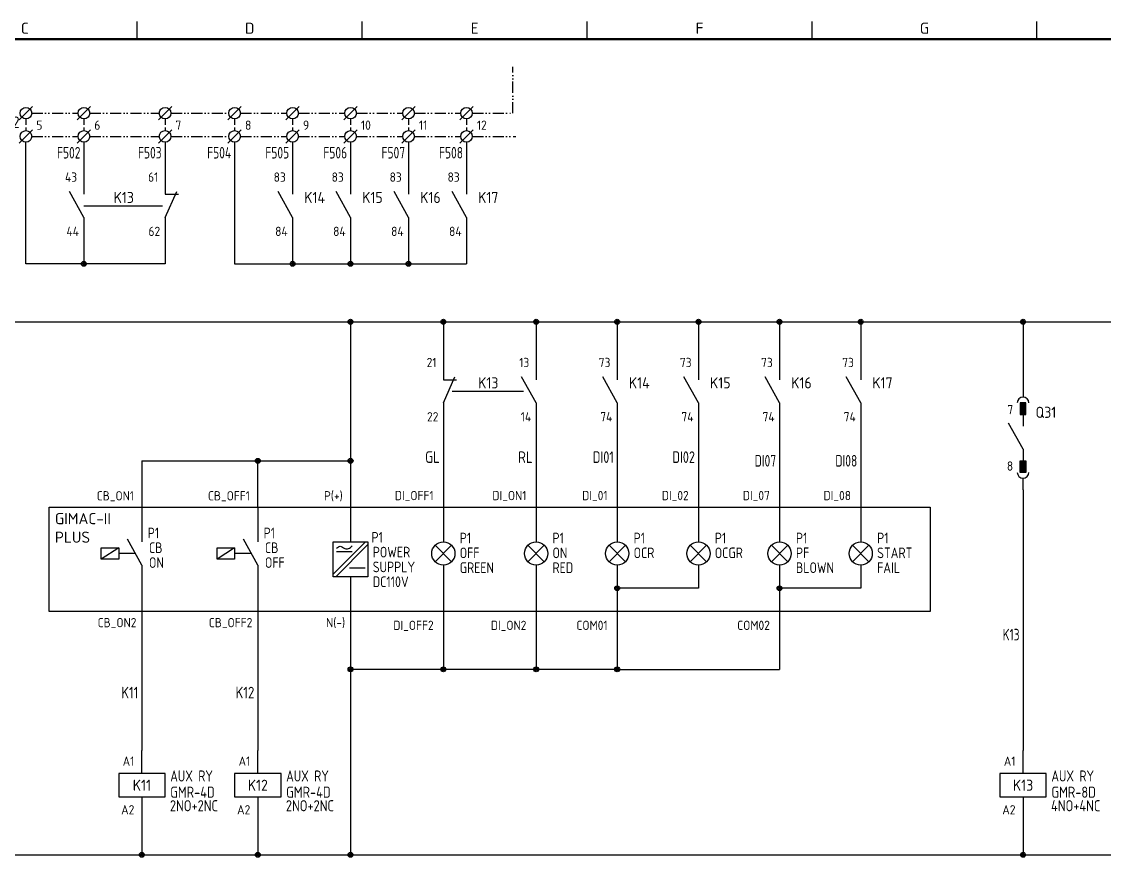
# Model space of a CAD drawing. Header units: millimetres. Extents: x 0 to 556, y 1 to 306.
# Drawn here: x 136.6 to 370, y 105 to 287.2 of the extents above; entities that cross this region are included whole.
import ezdxf
from ezdxf.enums import TextEntityAlignment as Align

# ---------------------------------------------------------------- set-up
doc = ezdxf.new("R2010")
doc.units = ezdxf.units.MM
doc.linetypes.add('ACAD_ISO12W100', pattern=[21, 12, -3, 0, -3, 0, -3])
doc.linetypes.add('HIDDEN', pattern=[0.375, 0.25, -0.125])
for name, color, linetype in [('LINK', 7, 'Continuous'), ('MISC', 7, 'Continuous'), ('Sheet Line', 3, 'Continuous'), ('Sheet Text', 2, 'Continuous'), ('SYMS', 7, 'Continuous'), ('TAGS', 7, 'Continuous'), ('TERMS', 7, 'Continuous'), ('WIRE_YELLOW', 2, 'Continuous'), ('WIREFIXED', 7, 'Continuous'), ('WIRENO', 7, 'Continuous')]:
    doc.layers.add(name, color=color, linetype=linetype)
doc.layers.add('Sheet Out Line', color=2, linetype='Continuous', lineweight=50)
doc.styles.add('WD', font='ISOCP2.shx')
doc.styles.add('WD_IEC', font='ISOCP2.shx', dxfattribs={"width": 1.1, "height": 2.4, "bigfont": 'whgtxt.shx'})
pattern_1 = [(45, (123.85557, 95.69532), (-0.1122532, 0.1122532), [])]

# ---------------------------------------------------------------- blocks, each defined once
blk = doc.blocks.new('LSSA3')
h = blk.add_hatch()
h.set_pattern_fill('ANSI31', color=256, scale=0.05, style=0)
h.set_pattern_definition(pattern_1)
h.paths.add_polyline_path([(345.99, 108.51), (346.14, 108.51)], flags=17)
edge = h.paths.add_edge_path(flags=17)
edge.add_line((345.83, 108.51), (345.99, 108.51))
edge.add_line((345.83, 108.51), (345.99, 108.51))
at = {"layer": 'Sheet Line'}
for p, q in [((161.5, 283.5), (161.5, 287.25)), ((210, 283.5), (210, 287.25)), ((258.5, 283.5), (258.5, 287.25)), ((307, 283.5), (307, 287.25)), ((355.5, 283.5), (355.5, 287.25))]:
    blk.add_line(p, q, dxfattribs=at)
at = {"layer": 'Sheet Out Line'}
blk.add_lwpolyline([(16, 6.5), (404, 6.5), (404, 283.5), (16, 283.5)], close=True, dxfattribs=at)
at = {"style": 'WD_IEC', "width": 1.1}
for tag, height, p in [('DESC4', 2.4, (57.5, 39.5)), ('CUSTOMERS31', 3.8, (219, 38)), ('TITLE1', 3.6, (333, 37.5)), ('CUSTOMERS21', 3.8, (219, 35.25)), ('DESC3', 2.4, (57.5, 33.5)), ('CUSTOMERS32', 3.8, (219, 32.5)), ('TITLE2', 3.6, (333, 32.5)), ('CUSTOMERS22', 3.8, (219, 29.75)), ('RN', 3.5, (398, 28.75)), ('DESC2', 2.4, (57.5, 27.5)), ('CUSTOMERS33', 3.8, (219, 27)), ('TITLE3', 3.6, (333, 27.5)), ('DESC1', 2.4, (57.5, 21.5)), ('FILE', 2.4, (314, 18.5)), ('WORKNO', 3.5, (365.5, 18.5)), ('DESC0', 2.4, (57.5, 15.5)), ('SHN', 2.4, (395, 12)), ('TSH', 2.4, (401, 9))]:
    blk.add_attdef(tag, text='', height=height, dxfattribs=at).set_placement(p, align=Align.MIDDLE_CENTER)
at = {"style": 'WD_IEC'}
for tag, p in [('DATE4', (96.5, 39.5)), ('DRWN4', (111.5, 39.5)), ('DSGN4', (126.5, 39.5)), ('CHKD4', (141.5, 39.5)), ('APPD4', (156.5, 39.5)), ('DATE3', (96.5, 33.5)), ('DRWN3', (111.5, 33.5)), ('DSGN3', (126.5, 33.5)), ('CHKD3', (141.5, 33.5)), ('APPD3', (156.5, 33.5)), ('DATE2', (96.5, 27.5)), ('DRWN2', (111.5, 27.5)), ('DSGN2', (126.5, 27.5)), ('CHKD2', (141.5, 27.5)), ('APPD2', (156.5, 27.5)), ('DATE1', (96.5, 21.5)), ('DRWN1', (111.5, 21.5)), ('DSGN1', (126.5, 21.5)), ('CHKD1', (141.5, 21.5)), ('APPD1', (156.5, 21.5)), ('DATE0', (96.5, 15.5)), ('DRWN0', (111.5, 15.5)), ('DSGN0', (126.5, 15.5)), ('CHKD0', (141.5, 15.5)), ('APPD0', (156.5, 15.5))]:
    blk.add_attdef(tag, text='', height=2.4, dxfattribs=at).set_placement(p, align=Align.MIDDLE_CENTER)
at = {"style": 'WD_IEC', "width": 1.1}
for tag, p in [('DWG1ST', (345, 10.5)), ('DWGNO', (373.49, 10.5))]:
    blk.add_attdef(tag, text='', height=3.5, dxfattribs=at).set_placement(p, align=Align.MIDDLE_LEFT)
at = {"style": 'WD_IEC', "width": 1.1, "flags": 9}
blk.add_attdef('WD_TB', (0, 0), '', height=2.4, dxfattribs=at)
at = {"layer": 'Sheet Text', "style": 'WD_IEC', "width": 1.1}
for s, p in [('C', (137.25, 284.62)), ('D', (185.75, 284.62)), ('E', (234.25, 284.62)), ('F', (282.75, 284.62)), ('G', (331.25, 284.62))]:
    blk.add_text(s, height=2.4, dxfattribs=at).set_placement(p, align=Align.CENTER)
blk = doc.blocks.new('WDDOT')
for radius in [0.529, 0.33, 0.164]:
    blk.add_circle((0, 0), radius)
blk = doc.blocks.new('VJ11_AUXRY_Q1')
for p, q in [((0, 2.5), (0, 7.5)), ((0, -2.5), (0, -7.5))]:
    blk.add_line(p, q)
blk.add_lwpolyline([(-5, 2.5), (-5, -2.5), (5, -2.5), (5, 2.5)], close=True)
at = {"style": 'WD_IEC', "flags": 1}
for tag, p, height in [('X2TERM01', (0, 7.5), 0.32), ('X4LINK', (-5, 0), 0.32), ('X1LINK', (5, 0), 0.32), ('INST', (2.17, -4.46), 1), ('LOC', (2.14, -5.76), 1), ('FAMILY', (2.27, -7.15), 1), ('X8TERM02', (0, -7.5), 0.32), ('CAT', (2.31, -9.98), 1), ('MFG', (2.34, -8.68), 1), ('ASSYCODE', (2.25, -11.11), 1), ('WDTAGALT', (2.25, -12.35), 1), ('PEER_PINLIST', (2.25, -13.65), 1)]:
    blk.add_attdef(tag, p, '', height=height, dxfattribs=at)
at = {"style": 'WD_IEC'}
for tag, p in [('TERM01', (-1.63, 4.2)), ('TERM02', (-1.63, -6.29))]:
    blk.add_attdef(tag, text='', height=2, dxfattribs=at).set_placement(p, align=Align.RIGHT)
for tag, p, width in [('RATING12', (6.11, 0.8), 0.85), ('RATING11', (6.11, -2.7), 0.9), ('RATING1', (6.04, -5.62), 0.9)]:
    blk.add_attdef(tag, p, '', height=2.4, dxfattribs=dict(at, width=width))
blk.add_attdef('TAG1', text='', height=2.4, dxfattribs=at).set_placement((0, 0), align=Align.MIDDLE_CENTER)
at = {"lineweight": 9, "style": 'WD_IEC'}
for tag, p in [('NO', (-5.5, -16.5)), ('NC', (-5.5, -20))]:
    blk.add_attdef(tag, text='', height=2.5, dxfattribs=at).set_placement(p, align=Align.TOP_RIGHT)
for tag, p in [('XREFNO', (-4, -16.5)), ('XREFNC', (-4, -20))]:
    blk.add_attdef(tag, text='', height=2.5, dxfattribs=at).set_placement(p, align=Align.TOP_LEFT)
blk = doc.blocks.new('VH621_DO_NO_FQ1')
for p, q in [((-0.62, 0), (0.62, 0)), ((0, 0), (0, -7.5)), ((0, -12.5), (-3.12, -6.88)), ((-5, -8.75), (-8.75, -11.25)), ((-1.39, -10), (-5, -10)), ((0, -12.5), (0, -17.5)), ((0, -17.5), (0, -22.5))]:
    blk.add_line(p, q)
blk.add_lwpolyline([(-8.75, -8.75), (-5, -8.75), (-5, -11.25), (-8.75, -11.25)], close=True)
at = {"linetype": 'Continuous', "style": 'WD_IEC'}
for tag, p in [('TERM01', (-1.7, 1.45)), ('TERM02', (-1.18, -25.91))]:
    blk.add_attdef(tag, text='', height=2, dxfattribs=at).set_placement(p, align=Align.RIGHT)
at = {"style": 'WD', "flags": 1}
for tag, p in [('X2TERM01', (0, 0)), ('X8TERM02', (0, -22.5))]:
    blk.add_attdef(tag, p, '', height=0.08, dxfattribs=at)
at = {"style": 'WD_IEC', "width": 0.9}
for tag, p in [('TAG2', (1.25, -6.72)), ('TEXT1', (1.53, -9.91)), ('TEXT2', (1.53, -13.11)), ('TEXT3', (1.53, -16.31))]:
    blk.add_attdef(tag, p, '', height=2.3, dxfattribs=at)
at = {"style": 'WD', "flags": 1}
for tag, p in [('INST', (-1.87, -14.25)), ('XREF', (-2.16, -17.23)), ('LOC', (-2.18, -15.71)), ('FAMILY', (-2.18, -18.78)), ('CONTACT', (-2.18, -20.16))]:
    blk.add_attdef(tag, text='', height=1, dxfattribs=at).set_placement(p, align=Align.RIGHT)
blk = doc.blocks.new('VH62_POWER_FQ1')
for p, q in [((-0.62, 0), (0.62, 0)), ((0, 0), (0, -7.5)), ((-3.75, -14.43), (3.18, -7.5)), ((-3.18, -15), (3.75, -8.07)), ((-3.05, -9.6), (0.31, -9.6)), ((-0.23, -13.11), (3.13, -13.11)), ((0, -15), (0, -22.5))]:
    blk.add_line(p, q)
blk.add_lwpolyline([(-3.75, -15), (-3.75, -7.5), (3.75, -7.5), (3.75, -15), (-3.75, -15)])
blk.add_spline([(-3.03, -8.87), (-2.25, -8.44), (-1.27, -8.9), (-0.43, -8.95), (0.32, -8.37)], degree=3)
at = {"linetype": 'Continuous', "style": 'WD_IEC'}
for tag, p in [('TERM01', (-1.7, 1.45)), ('TERM03', (-5.32, -10.3)), ('TERM02', (-1.18, -25.91))]:
    blk.add_attdef(tag, text='', height=2, dxfattribs=at).set_placement(p, align=Align.RIGHT)
at = {"style": 'WD', "flags": 1}
for tag, p in [('X2TERM01', (0, 0)), ('X8TERM02', (0, -22.5))]:
    blk.add_attdef(tag, p, '', height=0.08, dxfattribs=at)
at = {"style": 'WD_IEC', "width": 0.9}
for tag, p in [('TAG2', (4.5, -7.66)), ('TEXT1', (4.78, -10.85)), ('TEXT2', (4.78, -14.05)), ('TEXT3', (4.78, -17.25))]:
    blk.add_attdef(tag, p, '', height=2.3, dxfattribs=at)
at = {"style": 'WD', "flags": 1}
for tag, height, p in [('X4TERM03', 0.08, (-3.75, -11.25)), ('INST', 1, (-1.87, -16.75)), ('LOC', 1, (-2.18, -18.21)), ('FAMILY', 1, (-2.18, -21.28)), ('XREF', 1, (-2.16, -19.73)), ('PINLIST_TYPE', 1, (-2.18, -22.77))]:
    blk.add_attdef(tag, text='', height=height, dxfattribs=at).set_placement(p, align=Align.RIGHT)
blk = doc.blocks.new('VB421_AUXCONTACT1')
for p, q in [((0, 7.5), (0, 2.5)), ((0, -2.5), (-3.12, 3.12)), ((0, -2.5), (0, -7.5))]:
    blk.add_line(p, q)
at = {"linetype": 'Continuous', "style": 'WD_IEC'}
for tag, p in [('TERM01', (-1.47, 5.21)), ('TERM02', (-1.06, -6.5))]:
    blk.add_attdef(tag, text='', height=2, dxfattribs=at).set_placement(p, align=Align.RIGHT)
at = {"style": 'WD_IEC', "flags": 1}
for tag, p, height in [('X2TERM01', (0, 7.5), 0.34), ('X4LINK', (-2.75, 0), 0.32), ('X1LINK', (0, 0), 0.34), ('X8TERM02', (0, -7.5), 0.34)]:
    blk.add_attdef(tag, p, '', height=height, dxfattribs=at)
at = {"style": 'WD_IEC'}
for tag, p in [('TAG2', (2.5, 0.62)), ('TEXT1', (2.5, -2.89)), ('TEXT2', (2.5, -6.09))]:
    blk.add_attdef(tag, p, '', height=2.4, dxfattribs=at)
for tag, p in [('INST', (-2.43, -9.12)), ('LOC', (-2.58, -10.73))]:
    blk.add_attdef(tag, text='', height=1, dxfattribs=at).set_placement(p, align=Align.RIGHT)
at = {"style": 'WD_IEC', "flags": 1}
for tag, p in [('XREF', (-2.58, -12.19)), ('FAMILY', (-2.53, -13.64)), ('CONTACT', (-2.6, -15.24))]:
    blk.add_attdef(tag, text='', height=1, dxfattribs=at).set_placement(p, align=Align.RIGHT)
blk = doc.blocks.new('WD_WNV')
at = {"linetype": 'Continuous', "style": 'WD_IEC', "width": 0.8}
blk.add_attdef('WIRENO', text='', height=2.5, rotation=90, dxfattribs=at).set_placement((-0.75, 0), align=Align.CENTER)
at = {"style": 'WD_IEC', "flags": 1}
for tag, p in [('W08USER', (-1, 0.375)), ('W04USER', (-1, 0.875)), ('W05USER', (-1, 0.75)), ('W09USER', (-1, 0.25)), ('W03USER', (-1, 1)), ('W06USER', (-1, 0.625)), ('W07USER', (-1, 0.5)), ('W02USER', (-1, 1.125)), ('W01USER', (-1, 1.25)), ('W10USER', (-1, 0.125))]:
    blk.add_attdef(tag, text='', height=0.08, dxfattribs=at).set_placement(p, align=Align.CENTER)
blk = doc.blocks.new('HT0_TB1')
blk.add_circle((0, 0), 1.25)
at = {"layer": 'SYMS'}
blk.add_line((-1.44, -1.44), (1.44, 1.44), dxfattribs=at)
at = {"flags": 1}
for tag, p, height, style in [('X4LINK', (-1.25, 0), 0.01, 'WD'), ('X4TERM01', (-1.25, 0), 0.25, 'WD_IEC'), ('X2TERM01', (0, 1.25), 0.25, 'WD_IEC'), ('X1LINK', (1.25, 0), 0.01, 'WD'), ('X1TERM01', (1.25, 0), 0.25, 'WD_IEC'), ('X8TERM01', (0, -1.25), 0.25, 'WD_IEC')]:
    blk.add_attdef(tag, p, '', height=height, dxfattribs=dict(at, style=style))
blk = doc.blocks.new('VH62_INDICATING1')
for p, q in [((-0.62, 10), (0.62, 10)), ((0, 10), (0, 2.5)), ((-1.77, -1.77), (1.77, 1.77)), ((1.77, -1.77), (-1.77, 1.77)), ((0, -2.5), (0, -12.5))]:
    blk.add_line(p, q)
blk.add_circle((0, 0), 2.5)
at = {"linetype": 'Continuous', "style": 'WD_IEC'}
for tag, p in [('TERM01', (-2.09, 11.5)), ('TERM02', (-2.09, -16.5))]:
    blk.add_attdef(tag, text='', height=2, dxfattribs=at).set_placement(p, align=Align.RIGHT)
at = {"style": 'WD', "flags": 1}
for tag, p in [('X2TERM01', (0, 10)), ('X8TERM02', (0, -12.5))]:
    blk.add_attdef(tag, p, '', height=0.08, dxfattribs=at)
at = {"style": 'WD_IEC', "width": 0.9}
for tag, p in [('TAG2', (3.53, 2.19)), ('TEXT1', (3.53, -1.01)), ('TEXT2', (3.53, -4.21))]:
    blk.add_attdef(tag, p, '', height=2.3, dxfattribs=at)
at = {"style": 'WD', "flags": 1}
for tag, p in [('INST', (-2.2, -5.95)), ('LOC', (-2.44, -7.4)), ('XREF', (-2.44, -8.94)), ('PINLIST_TYPE', (-2.47, -11.83)), ('FAMILY', (-2.47, -10.4))]:
    blk.add_attdef(tag, text='', height=1, dxfattribs=at).set_placement(p, align=Align.RIGHT)
blk = doc.blocks.new('VH62_INDICATING2')
for p, q in [((-0.62, 10), (0.62, 10)), ((0, 10), (0, 2.5)), ((-1.77, -1.77), (1.77, 1.77)), ((1.77, -1.77), (-1.77, 1.77)), ((0, -2.5), (0, -7.5))]:
    blk.add_line(p, q)
blk.add_circle((0, 0), 2.5)
at = {"linetype": 'Continuous', "style": 'WD_IEC'}
blk.add_attdef('TERM01', text='', height=2, dxfattribs=at).set_placement((-2.09, 11.5), align=Align.RIGHT)
at = {"style": 'WD', "flags": 1}
blk.add_attdef('X2TERM01', (0, 10), '', height=0.08, dxfattribs=at)
at = {"style": 'WD_IEC', "width": 0.9}
for tag, p in [('TAG2', (3.53, 2.19)), ('TEXT1', (3.53, -1.01)), ('TEXT2', (3.53, -4.21))]:
    blk.add_attdef(tag, p, '', height=2.3, dxfattribs=at)
at = {"style": 'WD', "flags": 1}
for tag, p in [('INST', (-2.2, -5.95)), ('LOC', (-2.44, -7.4)), ('XREF', (-2.44, -8.94)), ('PINLIST_TYPE', (-2.47, -11.83)), ('FAMILY', (-2.47, -10.4))]:
    blk.add_attdef(tag, text='', height=1, dxfattribs=at).set_placement(p, align=Align.RIGHT)
blk = doc.blocks.new('HT0W_TB1')
blk.add_circle((0, 0), 1.25)
at = {"layer": 'SYMS'}
blk.add_line((-1.44, -1.44), (1.44, 1.44), dxfattribs=at)
at = {"style": 'WD_IEC', "flags": 1}
for tag, p in [('INST', (-1.04, 7.87)), ('LOC', (-1.04, 4.87))]:
    blk.add_attdef(tag, text='', height=2.5, dxfattribs=at).set_placement(p, align=Align.BOTTOM_RIGHT)
at = {"style": 'WD_IEC'}
blk.add_attdef('TAGSTRIP', text='', height=2.5, dxfattribs=at).set_placement((-1.04, 1.87), align=Align.BOTTOM_RIGHT)
blk.add_attdef('TERM01', text='', height=2, dxfattribs=at).set_placement((2.24, 0.81), align=Align.BOTTOM_LEFT)
at = {"flags": 1}
for tag, p, height, style in [('X4LINK', (-1.25, 0), 0.01, 'WD'), ('X4TERM01', (-1.25, 0), 0.25, 'WD_IEC'), ('STRIPSEQ', (-0.02, -0.02), 0.025, 'WD_IEC'), ('X2TERM01', (0, 1.25), 0.25, 'WD_IEC'), ('X1LINK', (1.25, 0), 0.01, 'WD'), ('X1TERM01', (1.25, 0), 0.25, 'WD_IEC'), ('LINKTERM', (-0.02, -0.06), 0.025, 'WD_IEC'), ('X8TERM01', (0, -1.25), 0.25, 'WD_IEC')]:
    blk.add_attdef(tag, p, '', height=height, dxfattribs=dict(at, style=style))
at = {"style": 'WD_IEC', "flags": 1}
for tag, height, p in [('CAT', 1, (-1.95, -2.37)), ('ASSYCODE', 1, (-2.04, -4.92)), ('MFG', 1, (-2.09, -3.63)), ('DESC1', 2, (-1.78, -7.62)), ('DESC2', 2, (-1.78, -10.06)), ('DESC3', 2, (-1.78, -12.55))]:
    blk.add_attdef(tag, text='', height=height, dxfattribs=at).set_placement(p, align=Align.RIGHT)
blk = doc.blocks.new('VB422_AUXCONTACT1')
for p, q in [((0, 7.5), (0, 2.5)), ((0, -2.5), (2.5, 3.12)), ((0, 2.5), (2.87, 2.5)), ((0, -2.5), (0, -7.5))]:
    blk.add_line(p, q)
at = {"linetype": 'Continuous', "style": 'WD_IEC'}
for tag, p in [('TERM01', (-1.47, 5.21)), ('TERM02', (-1.06, -6.5))]:
    blk.add_attdef(tag, text='', height=2, dxfattribs=at).set_placement(p, align=Align.RIGHT)
at = {"style": 'WD_IEC', "flags": 1}
for tag, p, height in [('X2TERM01', (0, 7.5), 0.34), ('X4LINK', (-0.55, 0), 0.32), ('X1LINK', (1.92, 0), 0.32), ('X8TERM02', (0, -7.5), 0.34)]:
    blk.add_attdef(tag, p, '', height=height, dxfattribs=at)
at = {"style": 'WD_IEC'}
for tag, p in [('TAG2', (4.38, 0.62)), ('TEXT1', (4.38, -2.89)), ('TEXT2', (4.38, -6.09))]:
    blk.add_attdef(tag, p, '', height=2.4, dxfattribs=at)
for tag, p in [('INST', (-2.43, -9.12)), ('LOC', (-2.58, -10.73))]:
    blk.add_attdef(tag, text='', height=1, dxfattribs=at).set_placement(p, align=Align.RIGHT)
at = {"style": 'WD_IEC', "flags": 1}
for tag, p in [('XREF', (-2.58, -12.19)), ('FAMILY', (-2.53, -13.64)), ('CONTACT', (-2.6, -15.24))]:
    blk.add_attdef(tag, text='', height=1, dxfattribs=at).set_placement(p, align=Align.RIGHT)
blk = doc.blocks.new('VA121_AUXCONTACT')
for p, q in [((0, 11.25), (0, 8.75)), ((0, 6.25), (0, 2.5)), ((0, -2.5), (-3.12, 3.12)), ((0, -2.5), (0, -5)), ((0, -11.25), (0, -8.75))]:
    blk.add_line(p, q)
for points in [[(0.62, 7.5), (-0.62, 7.5), (-0.62, 5), (0.62, 5)], [(0.62, -7.5), (-0.62, -7.5), (-0.62, -5), (0.62, -5)]]:
    blk.add_lwpolyline(points, close=True)
for centre, start, end in [((0, 7.5), 0, 180), ((0, -7.5), 180, 0)]:
    blk.add_arc(centre, 1.25, start, end)
for points in [[(0.62, 5), (0.62, 7.5), (-0.62, 5), (-0.62, 7.5)], [(0.62, -5), (0.62, -7.5), (-0.62, -5), (-0.62, -7.5)]]:
    blk.add_solid(points)
at = {"flags": 1}
for tag, p, height, style in [('X2TERM01', (0, 11.25), 0.08, 'WD'), ('X4LINK', (-2.42, 0), 0.32, 'WD_IEC'), ('X1LINK', (0, 0), 0.32, 'WD_IEC'), ('X8TERM02', (0, -11.25), 0.08, 'WD')]:
    blk.add_attdef(tag, p, '', height=height, dxfattribs=dict(at, style=style))
at = {"style": 'WD_IEC'}
for tag, p in [('TERM01', (-2.13, 5.04)), ('TERM02', (-2.13, -7.13))]:
    blk.add_attdef(tag, text='', height=2, dxfattribs=at).set_placement(p, align=Align.RIGHT)
for tag, p in [('TAG2', (2.69, 5.46)), ('TEXT1', (2.69, 1.42)), ('TEXT2', (2.69, -1.5))]:
    blk.add_attdef(tag, text='', height=2.4, dxfattribs=at).set_placement(p, align=Align.MIDDLE_LEFT)
at = {"style": 'WD_IEC', "flags": 1}
blk.add_attdef('XREF', text='', height=1.8, dxfattribs=at).set_placement((2.69, -3.96), align=Align.MIDDLE_LEFT)
for tag, p in [('INST', (-2.37, -9.97)), ('FAMILY', (-2.27, -12.66)), ('LOC', (-2.4, -11.27)), ('CONTACT', (-2.27, -14))]:
    blk.add_attdef(tag, text='', height=1, dxfattribs=at).set_placement(p, align=Align.RIGHT)

msp = doc.modelspace()

# ---------------------------------------------------------------- hatches: boundary and pattern name
h = msp.add_hatch()
h.set_pattern_fill('ANSI31', color=256, scale=0.05, style=0)
h.set_pattern_definition(pattern_1)
h.paths.add_polyline_path([(345.99, 108.51), (346.14, 108.51)], flags=17)
edge = h.paths.add_edge_path(flags=17)
edge.add_line((345.83, 108.51), (345.99, 108.51))
edge.add_line((345.83, 108.51), (345.99, 108.51))

# ---------------------------------------------------------------- linework, layer by layer
at = {"linetype": 'ACAD_ISO12W100', "ltscale": 0.2}
for p, q in [((242.5, 267.5), (242.5, 277.5)), ((138.75, 267.5), (148.75, 267.5)), ((151.25, 267.5), (166.25, 267.5)), ((168.75, 267.5), (181.25, 267.5)), ((183.75, 267.5), (193.75, 267.5)), ((196.25, 267.5), (206.25, 267.5)), ((208.75, 267.5), (218.75, 267.5)), ((221.25, 267.5), (231.25, 267.5)), ((233.75, 267.5), (242.5, 267.5)), ((138.75, 262.5), (148.75, 262.5)), ((151.25, 262.5), (166.25, 262.5)), ((168.75, 262.5), (181.25, 262.5)), ((183.75, 262.5), (193.75, 262.5)), ((196.25, 262.5), (206.25, 262.5)), ((208.75, 262.5), (218.75, 262.5)), ((221.25, 262.5), (231.25, 262.5)), ((233.75, 262.5), (243.12, 262.5))]:
    msp.add_line(p, q, dxfattribs=at)
at = {"linetype": 'HIDDEN', "ltscale": 5}
for p, q in [((137.5, 266.25), (137.5, 263.75)), ((150, 266.25), (150, 263.75)), ((167.5, 266.25), (167.5, 263.75)), ((182.5, 266.25), (182.5, 263.75)), ((195, 266.25), (195, 263.75)), ((207.5, 266.25), (207.5, 263.75)), ((220, 266.25), (220, 263.75)), ((232.5, 266.25), (232.5, 263.75))]:
    msp.add_line(p, q, dxfattribs=at)
at = {"color": 1, "linetype": 'Continuous'}
msp.add_lwpolyline([(142.5, 182.5), (332.5, 182.5), (332.5, 160), (142.5, 160)], close=True, dxfattribs=at)
at = {"layer": 'LINK'}
for points in [[(150, 247.5), (166.95, 247.5)], [(229.42, 207.5), (244.75, 207.5)]]:
    msp.add_lwpolyline(points, dxfattribs=at)
at = {"layer": 'WIRE_YELLOW', "color": 2, "linetype": 'Continuous'}
for p, q in [((137.5, 235), (137.5, 261.25)), ((150, 261.25), (150, 255)), ((167.5, 261.25), (167.5, 255)), ((150, 240), (150, 235)), ((167.5, 240), (167.5, 235)), ((195, 240), (195, 235)), ((207.5, 240), (207.5, 235)), ((220, 240), (220, 235)), ((232.5, 240), (232.5, 235)), ((167.5, 235), (137.5, 235)), ((265, 200), (265, 182.5)), ((282.5, 200), (282.5, 182.5))]:
    msp.add_line(p, q, dxfattribs=at)
at = {"layer": 'WIRE_YELLOW', "linetype": 'Continuous'}
for p, q in [((182.5, 261.25), (182.5, 235)), ((195, 261.25), (195, 255)), ((207.5, 261.25), (207.5, 255)), ((220, 261.25), (220, 255)), ((232.5, 261.25), (232.5, 255)), ((182.5, 235), (207.5, 235)), ((207.5, 235), (220, 235)), ((220, 235), (232.5, 235)), ((50, 222.5), (390, 222.5)), ((207.5, 222.5), (207.5, 182.5)), ((227.5, 222.5), (227.5, 215)), ((247.5, 222.5), (247.5, 215)), ((265, 222.5), (265, 215)), ((282.5, 222.5), (282.5, 215)), ((300, 222.5), (300, 215)), ((317.5, 222.5), (317.5, 215)), ((352.5, 222.5), (352.5, 208.75)), ((227.5, 200), (227.5, 182.5)), ((247.5, 200), (247.5, 182.5)), ((300, 200), (300, 182.5)), ((317.5, 200), (317.5, 182.5)), ((162.5, 192.5), (162.5, 182.5)), ((162.5, 192.5), (207.5, 192.5)), ((187.5, 182.5), (187.5, 192.5)), ((352.5, 186.25), (352.5, 130)), ((282.5, 165), (265, 165)), ((317.5, 165), (300, 165)), ((162.5, 160), (162.5, 130)), ((187.5, 160), (187.5, 130)), ((207.5, 160), (207.5, 107.5)), ((227.5, 160), (227.5, 147.5)), ((247.5, 160), (247.5, 147.5)), ((265, 160), (265, 147.5)), ((300, 160), (300, 147.5)), ((265, 147.5), (207.5, 147.5)), ((265, 147.5), (300, 147.5)), ((162.5, 115), (162.5, 107.5)), ((187.5, 115), (187.5, 107.5)), ((352.5, 115), (352.5, 107.5)), ((50, 107.5), (390, 107.5))]:
    msp.add_line(p, q, dxfattribs=at)

# ---------------------------------------------------------------- block references
at = {"linetype": 'Continuous'}
msp.add_blockref('LSSA3', (0, 0), dxfattribs=at)
at = {"layer": 'SYMS', "color": 2, "linetype": 'Continuous'}
for name, p in [('HT0_TB1', (137.5, 267.5)), ('HT0_TB1', (150, 267.5)), ('HT0_TB1', (167.5, 267.5)), ('HT0_TB1', (182.5, 267.5)), ('HT0_TB1', (195, 267.5)), ('HT0_TB1', (207.5, 267.5)), ('HT0_TB1', (220, 267.5)), ('HT0_TB1', (232.5, 267.5)), ('WDDOT', (150, 235)), ('WDDOT', (195, 235))]:
    msp.add_blockref(name, p, dxfattribs=at)
at = {"layer": 'SYMS', "linetype": 'Continuous'}
ref = msp.add_blockref('HT0W_TB1', (137.5, 262.5), dxfattribs=at)
ref.add_attrib('TAGSTRIP', 'Z2', dxfattribs={"layer": 'TAGS', "height": 2.5, "style": 'WD_IEC'}).set_placement((136.13, 263.55), align=Align.BOTTOM_RIGHT)
ref.add_attrib('TERM01', '5', dxfattribs={"layer": 'TERMS', "height": 2, "style": 'WD_IEC'}).set_placement((139.74, 263.31), align=Align.BOTTOM_LEFT)
ref = msp.add_blockref('HT0W_TB1', (150, 262.5), dxfattribs=at)
ref.add_attrib('TERM01', '6', dxfattribs={"layer": 'TERMS', "height": 2, "style": 'WD_IEC'}).set_placement((152.24, 263.31), align=Align.BOTTOM_LEFT)
ref = msp.add_blockref('HT0W_TB1', (167.5, 262.5), dxfattribs=at)
ref.add_attrib('TERM01', '7', dxfattribs={"layer": 'TERMS', "height": 2, "style": 'WD_IEC'}).set_placement((169.74, 263.31), align=Align.BOTTOM_LEFT)
ref = msp.add_blockref('HT0W_TB1', (182.5, 262.5), dxfattribs=at)
ref.add_attrib('TERM01', '8', dxfattribs={"layer": 'TERMS', "height": 2, "style": 'WD_IEC'}).set_placement((184.74, 263.31), align=Align.BOTTOM_LEFT)
ref = msp.add_blockref('HT0W_TB1', (195, 262.5), dxfattribs=at)
ref.add_attrib('TERM01', '9', dxfattribs={"layer": 'TERMS', "height": 2, "style": 'WD_IEC'}).set_placement((197.24, 263.31), align=Align.BOTTOM_LEFT)
ref = msp.add_blockref('HT0W_TB1', (207.5, 262.5), dxfattribs=at)
ref.add_attrib('TERM01', '10', dxfattribs={"layer": 'TERMS', "height": 2, "style": 'WD_IEC'}).set_placement((209.74, 263.31), align=Align.BOTTOM_LEFT)
ref = msp.add_blockref('HT0W_TB1', (220, 262.5), dxfattribs=at)
ref.add_attrib('TERM01', '11', dxfattribs={"layer": 'TERMS', "height": 2, "style": 'WD_IEC'}).set_placement((222.24, 263.31), align=Align.BOTTOM_LEFT)
ref = msp.add_blockref('HT0W_TB1', (232.5, 262.5), dxfattribs=at)
ref.add_attrib('TERM01', '12', dxfattribs={"layer": 'TERMS', "height": 2, "style": 'WD_IEC'}).set_placement((234.74, 263.31), align=Align.BOTTOM_LEFT)
ref = msp.add_blockref('VB421_AUXCONTACT1', (150, 247.5), dxfattribs=at)
ref.add_attrib('TERM02', '44', dxfattribs={"layer": 'TERMS', "linetype": 'Continuous', "height": 2, "style": 'WD_IEC'}).set_placement((148.94, 241), align=Align.RIGHT)
ref.add_attrib('TERM01', '43', dxfattribs={"layer": 'TERMS', "linetype": 'Continuous', "height": 2, "style": 'WD_IEC'}).set_placement((148.53, 252.71), align=Align.RIGHT)
ref.add_attrib('TAG2', 'K13', (156.41, 248.12), dxfattribs={"layer": 'TAGS', "height": 2.4, "style": 'WD_IEC'})
ref = msp.add_blockref('VB422_AUXCONTACT1', (167.5, 247.5), dxfattribs=at)
ref.add_attrib('TERM02', '62', dxfattribs={"layer": 'TERMS', "linetype": 'Continuous', "height": 2, "style": 'WD_IEC'}).set_placement((166.44, 241), align=Align.RIGHT)
ref.add_attrib('TERM01', '61', dxfattribs={"layer": 'TERMS', "linetype": 'Continuous', "height": 2, "style": 'WD_IEC'}).set_placement((166.03, 252.71), align=Align.RIGHT)
at = {"layer": 'SYMS', "color": 2, "linetype": 'Continuous'}
ref = msp.add_blockref('VB421_AUXCONTACT1', (195, 247.5), dxfattribs=at)
ref.add_attrib('TERM02', '84', dxfattribs={"layer": 'TERMS', "linetype": 'Continuous', "height": 2, "style": 'WD_IEC'}).set_placement((193.94, 241), align=Align.RIGHT)
ref.add_attrib('TERM01', '83', dxfattribs={"layer": 'TERMS', "linetype": 'Continuous', "height": 2, "style": 'WD_IEC'}).set_placement((193.53, 252.71), align=Align.RIGHT)
ref.add_attrib('TAG2', 'K14', (197.5, 248.12), dxfattribs={"layer": 'TAGS', "height": 2.4, "style": 'WD_IEC'})
ref = msp.add_blockref('VB421_AUXCONTACT1', (207.5, 247.5), dxfattribs=at)
ref.add_attrib('TERM02', '84', dxfattribs={"layer": 'TERMS', "linetype": 'Continuous', "height": 2, "style": 'WD_IEC'}).set_placement((206.44, 241), align=Align.RIGHT)
ref.add_attrib('TERM01', '83', dxfattribs={"layer": 'TERMS', "linetype": 'Continuous', "height": 2, "style": 'WD_IEC'}).set_placement((206.03, 252.71), align=Align.RIGHT)
ref.add_attrib('TAG2', 'K15', (210, 248.12), dxfattribs={"layer": 'TAGS', "height": 2.4, "style": 'WD_IEC'})
ref = msp.add_blockref('VB421_AUXCONTACT1', (220, 247.5), dxfattribs=at)
ref.add_attrib('TERM02', '84', dxfattribs={"layer": 'TERMS', "linetype": 'Continuous', "height": 2, "style": 'WD_IEC'}).set_placement((218.94, 241), align=Align.RIGHT)
ref.add_attrib('TERM01', '83', dxfattribs={"layer": 'TERMS', "linetype": 'Continuous', "height": 2, "style": 'WD_IEC'}).set_placement((218.53, 252.71), align=Align.RIGHT)
ref.add_attrib('TAG2', 'K16', (222.5, 248.12), dxfattribs={"layer": 'TAGS', "height": 2.4, "style": 'WD_IEC'})
ref = msp.add_blockref('VB421_AUXCONTACT1', (232.5, 247.5), dxfattribs=at)
ref.add_attrib('TERM02', '84', dxfattribs={"layer": 'TERMS', "linetype": 'Continuous', "height": 2, "style": 'WD_IEC'}).set_placement((231.44, 241), align=Align.RIGHT)
ref.add_attrib('TERM01', '83', dxfattribs={"layer": 'TERMS', "linetype": 'Continuous', "height": 2, "style": 'WD_IEC'}).set_placement((231.03, 252.71), align=Align.RIGHT)
ref.add_attrib('TAG2', 'K17', (235, 248.12), dxfattribs={"layer": 'TAGS', "height": 2.4, "style": 'WD_IEC'})
at = {"layer": 'SYMS', "linetype": 'Continuous'}
for p in [(207.5, 235), (220, 235), (207.5, 222.5), (227.5, 222.5), (247.5, 222.5), (265, 222.5), (282.5, 222.5), (300, 222.5), (317.5, 222.5), (352.5, 222.5), (187.5, 192.5), (207.5, 192.5), (265, 165), (300, 165), (207.5, 147.5), (227.5, 147.5), (247.5, 147.5), (265, 147.5), (162.5, 107.5), (187.5, 107.5), (207.5, 107.5), (352.5, 107.5)]:
    msp.add_blockref('WDDOT', p, dxfattribs=at)
ref = msp.add_blockref('VB422_AUXCONTACT1', (227.5, 207.5), dxfattribs=at)
ref.add_attrib('TERM02', '22', dxfattribs={"layer": 'TERMS', "linetype": 'Continuous', "height": 2, "style": 'WD_IEC'}).set_placement((226.44, 201), align=Align.RIGHT)
ref.add_attrib('TERM01', '21', dxfattribs={"layer": 'TERMS', "linetype": 'Continuous', "height": 2, "style": 'WD_IEC'}).set_placement((226.03, 212.71), align=Align.RIGHT)
ref.add_attrib('TAG2', 'K13', (235, 208.12), dxfattribs={"layer": 'TAGS', "height": 2.4, "style": 'WD_IEC'})
at = {"layer": 'SYMS', "color": 2, "linetype": 'Continuous'}
ref = msp.add_blockref('VB421_AUXCONTACT1', (247.5, 207.5), dxfattribs=at)
ref.add_attrib('TERM02', '14', dxfattribs={"layer": 'TERMS', "linetype": 'Continuous', "height": 2, "style": 'WD_IEC'}).set_placement((246.44, 201), align=Align.RIGHT)
ref.add_attrib('TERM01', '13', dxfattribs={"layer": 'TERMS', "linetype": 'Continuous', "height": 2, "style": 'WD_IEC'}).set_placement((246.03, 212.71), align=Align.RIGHT)
ref = msp.add_blockref('VB421_AUXCONTACT1', (265, 207.5), dxfattribs=at)
ref.add_attrib('TERM02', '74', dxfattribs={"layer": 'TERMS', "linetype": 'Continuous', "height": 2, "style": 'WD_IEC'}).set_placement((263.94, 201), align=Align.RIGHT)
ref.add_attrib('TERM01', '73', dxfattribs={"layer": 'TERMS', "linetype": 'Continuous', "height": 2, "style": 'WD_IEC'}).set_placement((263.53, 212.71), align=Align.RIGHT)
ref.add_attrib('TAG2', 'K14', (267.5, 208.12), dxfattribs={"layer": 'TAGS', "height": 2.4, "style": 'WD_IEC'})
ref = msp.add_blockref('VB421_AUXCONTACT1', (282.5, 207.5), dxfattribs=at)
ref.add_attrib('TERM02', '74', dxfattribs={"layer": 'TERMS', "linetype": 'Continuous', "height": 2, "style": 'WD_IEC'}).set_placement((281.44, 201), align=Align.RIGHT)
ref.add_attrib('TERM01', '73', dxfattribs={"layer": 'TERMS', "linetype": 'Continuous', "height": 2, "style": 'WD_IEC'}).set_placement((281.03, 212.71), align=Align.RIGHT)
ref.add_attrib('TAG2', 'K15', (285, 208.12), dxfattribs={"layer": 'TAGS', "height": 2.4, "style": 'WD_IEC'})
at = {"layer": 'SYMS', "linetype": 'Continuous'}
ref = msp.add_blockref('VB421_AUXCONTACT1', (300, 207.5), dxfattribs=at)
ref.add_attrib('TERM02', '74', dxfattribs={"layer": 'TERMS', "linetype": 'Continuous', "height": 2, "style": 'WD_IEC'}).set_placement((298.94, 201), align=Align.RIGHT)
ref.add_attrib('TERM01', '73', dxfattribs={"layer": 'TERMS', "linetype": 'Continuous', "height": 2, "style": 'WD_IEC'}).set_placement((298.53, 212.71), align=Align.RIGHT)
ref.add_attrib('TAG2', 'K16', (302.5, 208.12), dxfattribs={"layer": 'TAGS', "height": 2.4, "style": 'WD_IEC'})
ref = msp.add_blockref('VB421_AUXCONTACT1', (317.5, 207.5), dxfattribs=at)
ref.add_attrib('TERM02', '74', dxfattribs={"layer": 'TERMS', "linetype": 'Continuous', "height": 2, "style": 'WD_IEC'}).set_placement((316.44, 201), align=Align.RIGHT)
ref.add_attrib('TERM01', '73', dxfattribs={"layer": 'TERMS', "linetype": 'Continuous', "height": 2, "style": 'WD_IEC'}).set_placement((316.03, 212.71), align=Align.RIGHT)
ref.add_attrib('TAG2', 'K17', (320, 208.12), dxfattribs={"layer": 'TAGS', "height": 2.4, "style": 'WD_IEC'})
ref = msp.add_blockref('VA121_AUXCONTACT', (352.5, 197.5), dxfattribs=at)
ref.add_attrib('TERM02', '8', dxfattribs={"layer": 'TERMS', "height": 2, "style": 'WD_IEC'}).set_placement((350.37, 190.37), align=Align.RIGHT)
ref.add_attrib('TERM01', '7', dxfattribs={"layer": 'TERMS', "height": 2, "style": 'WD_IEC'}).set_placement((350.37, 202.54), align=Align.RIGHT)
ref.add_attrib('TAG2', 'Q31', dxfattribs={"layer": 'TAGS', "height": 2.4, "style": 'WD_IEC'}).set_placement((355.19, 202.96), align=Align.MIDDLE_LEFT)
ref = msp.add_blockref('VH621_DO_NO_FQ1', (162.5, 182.5), dxfattribs=at)
ref.add_attrib('TEXT2', 'ON', (164.03, 169.39), dxfattribs={"layer": 'MISC', "height": 2.3, "style": 'WD_IEC', "width": 0.9})
ref.add_attrib('TEXT1', 'CB', (164.03, 172.59), dxfattribs={"layer": 'MISC', "height": 2.3, "style": 'WD_IEC', "width": 0.9})
ref.add_attrib('TAG2', 'P1', (163.75, 175.78), dxfattribs={"layer": 'TAGS', "height": 2.3, "style": 'WD_IEC', "width": 0.9})
ref.add_attrib('TERM02', 'CB_ON2', dxfattribs={"layer": 'TERMS', "linetype": 'Continuous', "height": 2, "style": 'WD_IEC'}).set_placement((161.32, 156.59), align=Align.RIGHT)
ref.add_attrib('TERM01', 'CB_ON1', dxfattribs={"layer": 'TERMS', "linetype": 'Continuous', "height": 2, "style": 'WD_IEC'}).set_placement((160.8, 183.95), align=Align.RIGHT)
ref = msp.add_blockref('VH621_DO_NO_FQ1', (187.5, 182.5), dxfattribs=at)
ref.add_attrib('TEXT2', 'OFF', (189.03, 169.39), dxfattribs={"layer": 'MISC', "height": 2.3, "style": 'WD_IEC', "width": 0.9})
ref.add_attrib('TEXT1', 'CB', (189.03, 172.59), dxfattribs={"layer": 'MISC', "height": 2.3, "style": 'WD_IEC', "width": 0.9})
ref.add_attrib('TAG2', 'P1', (188.75, 175.78), dxfattribs={"layer": 'TAGS', "height": 2.3, "style": 'WD_IEC', "width": 0.9})
ref.add_attrib('TERM02', 'CB_OFF2', dxfattribs={"layer": 'TERMS', "linetype": 'Continuous', "height": 2, "style": 'WD_IEC'}).set_placement((186.32, 156.59), align=Align.RIGHT)
ref.add_attrib('TERM01', 'CB_OFF1', dxfattribs={"layer": 'TERMS', "linetype": 'Continuous', "height": 2, "style": 'WD_IEC'}).set_placement((185.8, 183.95), align=Align.RIGHT)
ref = msp.add_blockref('VH62_POWER_FQ1', (207.5, 182.5), dxfattribs=at)
ref.add_attrib('TEXT3', 'DC110V', (212.28, 165.25), dxfattribs={"layer": 'MISC', "height": 2.3, "style": 'WD_IEC', "width": 0.9})
ref.add_attrib('TEXT2', 'SUPPLY', (212.28, 168.45), dxfattribs={"layer": 'MISC', "height": 2.3, "style": 'WD_IEC', "width": 0.9})
ref.add_attrib('TEXT1', 'POWER', (212.28, 171.65), dxfattribs={"layer": 'MISC', "height": 2.3, "style": 'WD_IEC', "width": 0.9})
ref.add_attrib('TAG2', 'P1', (212, 174.84), dxfattribs={"layer": 'TAGS', "height": 2.3, "style": 'WD_IEC', "width": 0.9})
ref.add_attrib('TERM02', 'N(-)', dxfattribs={"layer": 'TERMS', "linetype": 'Continuous', "height": 2, "style": 'WD_IEC'}).set_placement((206.32, 156.59), align=Align.RIGHT)
ref.add_attrib('TERM01', 'P(+)', dxfattribs={"layer": 'TERMS', "linetype": 'Continuous', "height": 2, "style": 'WD_IEC'}).set_placement((205.8, 183.95), align=Align.RIGHT)
ref = msp.add_blockref('VH62_INDICATING1', (227.5, 172.5), dxfattribs=at)
ref.add_attrib('TEXT2', 'GREEN', (231.03, 168.29), dxfattribs={"layer": 'MISC', "height": 2.3, "style": 'WD_IEC', "width": 0.9})
ref.add_attrib('TEXT1', 'OFF', (231.03, 171.49), dxfattribs={"layer": 'MISC', "height": 2.3, "style": 'WD_IEC', "width": 0.9})
ref.add_attrib('TAG2', 'P1', (231.03, 174.69), dxfattribs={"layer": 'TAGS', "height": 2.3, "style": 'WD_IEC', "width": 0.9})
ref.add_attrib('TERM02', 'DI_OFF2', dxfattribs={"layer": 'TERMS', "linetype": 'Continuous', "height": 2, "style": 'WD_IEC'}).set_placement((225.41, 156), align=Align.RIGHT)
ref.add_attrib('TERM01', 'DI_OFF1', dxfattribs={"layer": 'TERMS', "linetype": 'Continuous', "height": 2, "style": 'WD_IEC'}).set_placement((225.41, 184), align=Align.RIGHT)
ref = msp.add_blockref('VH62_INDICATING1', (247.5, 172.5), dxfattribs=at)
ref.add_attrib('TEXT2', 'RED', (251.03, 168.29), dxfattribs={"layer": 'MISC', "height": 2.3, "style": 'WD_IEC', "width": 0.9})
ref.add_attrib('TEXT1', 'ON', (251.03, 171.49), dxfattribs={"layer": 'MISC', "height": 2.3, "style": 'WD_IEC', "width": 0.9})
ref.add_attrib('TAG2', 'P1', (251.03, 174.69), dxfattribs={"layer": 'TAGS', "height": 2.3, "style": 'WD_IEC', "width": 0.9})
ref.add_attrib('TERM02', 'DI_ON2', dxfattribs={"layer": 'TERMS', "linetype": 'Continuous', "height": 2, "style": 'WD_IEC'}).set_placement((245.41, 156), align=Align.RIGHT)
ref.add_attrib('TERM01', 'DI_ON1', dxfattribs={"layer": 'TERMS', "linetype": 'Continuous', "height": 2, "style": 'WD_IEC'}).set_placement((245.41, 184), align=Align.RIGHT)
ref = msp.add_blockref('VH62_INDICATING1', (265, 172.5), dxfattribs=at)
ref.add_attrib('TEXT1', 'OCR', (268.53, 171.49), dxfattribs={"layer": 'MISC', "height": 2.3, "style": 'WD_IEC', "width": 0.9})
ref.add_attrib('TAG2', 'P1', (268.53, 174.69), dxfattribs={"layer": 'TAGS', "height": 2.3, "style": 'WD_IEC', "width": 0.9})
ref.add_attrib('TERM02', 'COM01', dxfattribs={"layer": 'TERMS', "linetype": 'Continuous', "height": 2, "style": 'WD_IEC'}).set_placement((262.91, 156), align=Align.RIGHT)
ref.add_attrib('TERM01', 'DI_01', dxfattribs={"layer": 'TERMS', "linetype": 'Continuous', "height": 2, "style": 'WD_IEC'}).set_placement((262.91, 184), align=Align.RIGHT)
ref = msp.add_blockref('VH62_INDICATING2', (282.5, 172.5), dxfattribs=at)
ref.add_attrib('TEXT1', 'OCGR', (286.03, 171.49), dxfattribs={"layer": 'MISC', "height": 2.3, "style": 'WD_IEC', "width": 0.9})
ref.add_attrib('TERM01', 'DI_02', dxfattribs={"layer": 'TERMS', "linetype": 'Continuous', "height": 2, "style": 'WD_IEC'}).set_placement((280.41, 184), align=Align.RIGHT)
ref.add_attrib('TAG2', 'P1', (286.03, 174.69), dxfattribs={"layer": 'TAGS', "height": 2.3, "style": 'WD_IEC', "width": 0.9})
ref = msp.add_blockref('VH62_INDICATING1', (300, 172.5), dxfattribs=at)
ref.add_attrib('TEXT2', 'BLOWN', (303.53, 168.29), dxfattribs={"layer": 'MISC', "height": 2.3, "style": 'WD_IEC', "width": 0.9})
ref.add_attrib('TEXT1', 'PF', (303.53, 171.49), dxfattribs={"layer": 'MISC', "height": 2.3, "style": 'WD_IEC', "width": 0.9})
ref.add_attrib('TAG2', 'P1', (303.53, 174.69), dxfattribs={"layer": 'TAGS', "height": 2.3, "style": 'WD_IEC', "width": 0.9})
ref.add_attrib('TERM02', 'COM02', dxfattribs={"layer": 'TERMS', "linetype": 'Continuous', "height": 2, "style": 'WD_IEC'}).set_placement((297.91, 156), align=Align.RIGHT)
ref.add_attrib('TERM01', 'DI_07', dxfattribs={"layer": 'TERMS', "linetype": 'Continuous', "height": 2, "style": 'WD_IEC'}).set_placement((297.91, 184), align=Align.RIGHT)
ref = msp.add_blockref('VH62_INDICATING2', (317.5, 172.5), dxfattribs=at)
ref.add_attrib('TEXT2', 'FAIL', (321.03, 168.29), dxfattribs={"layer": 'MISC', "height": 2.3, "style": 'WD_IEC', "width": 0.9})
ref.add_attrib('TEXT1', 'START', (321.03, 171.49), dxfattribs={"layer": 'MISC', "height": 2.3, "style": 'WD_IEC', "width": 0.9})
ref.add_attrib('TERM01', 'DI_08', dxfattribs={"layer": 'TERMS', "linetype": 'Continuous', "height": 2, "style": 'WD_IEC'}).set_placement((315.41, 184), align=Align.RIGHT)
ref.add_attrib('TAG2', 'P1', (321.03, 174.69), dxfattribs={"layer": 'TAGS', "height": 2.3, "style": 'WD_IEC', "width": 0.9})
ref = msp.add_blockref('VJ11_AUXRY_Q1', (162.5, 122.5), dxfattribs=at)
ref.add_attrib('RATING1', '2NO+2NC', (168.54, 116.88), dxfattribs={"layer": 'MISC', "height": 2.4, "style": 'WD_IEC', "width": 0.9})
ref.add_attrib('RATING11', 'GMR-4D', (168.61, 119.8), dxfattribs={"layer": 'MISC', "height": 2.4, "style": 'WD_IEC', "width": 0.9})
ref.add_attrib('RATING12', 'AUX RY', (168.61, 123.3), dxfattribs={"layer": 'MISC', "height": 2.4, "style": 'WD_IEC', "width": 0.85})
ref.add_attrib('TAG1', 'K11', dxfattribs={"layer": 'TAGS', "height": 2.4, "style": 'WD_IEC'}).set_placement((162.5, 122.5), align=Align.MIDDLE_CENTER)
ref.add_attrib('TERM02', 'A2', dxfattribs={"layer": 'TERMS', "height": 2, "style": 'WD_IEC'}).set_placement((160.87, 116.21), align=Align.RIGHT)
ref.add_attrib('TERM01', 'A1', dxfattribs={"layer": 'TERMS', "height": 2, "style": 'WD_IEC'}).set_placement((160.87, 126.7), align=Align.RIGHT)
ref = msp.add_blockref('VJ11_AUXRY_Q1', (187.5, 122.5), dxfattribs=at)
ref.add_attrib('RATING1', '2NO+2NC', (193.54, 116.88), dxfattribs={"layer": 'MISC', "height": 2.4, "style": 'WD_IEC', "width": 0.9})
ref.add_attrib('RATING11', 'GMR-4D', (193.61, 119.8), dxfattribs={"layer": 'MISC', "height": 2.4, "style": 'WD_IEC', "width": 0.9})
ref.add_attrib('RATING12', 'AUX RY', (193.61, 123.3), dxfattribs={"layer": 'MISC', "height": 2.4, "style": 'WD_IEC', "width": 0.85})
ref.add_attrib('TAG1', 'K12', dxfattribs={"layer": 'TAGS', "height": 2.4, "style": 'WD_IEC'}).set_placement((187.5, 122.5), align=Align.MIDDLE_CENTER)
ref.add_attrib('TERM02', 'A2', dxfattribs={"layer": 'TERMS', "height": 2, "style": 'WD_IEC'}).set_placement((185.87, 116.21), align=Align.RIGHT)
ref.add_attrib('TERM01', 'A1', dxfattribs={"layer": 'TERMS', "height": 2, "style": 'WD_IEC'}).set_placement((185.87, 126.7), align=Align.RIGHT)
ref = msp.add_blockref('VJ11_AUXRY_Q1', (352.5, 122.5), dxfattribs=at)
ref.add_attrib('RATING1', '4NO+4NC', (358.54, 116.88), dxfattribs={"layer": 'MISC', "height": 2.4, "style": 'WD_IEC', "width": 0.9})
ref.add_attrib('RATING11', 'GMR-8D', (358.61, 119.8), dxfattribs={"layer": 'MISC', "height": 2.4, "style": 'WD_IEC', "width": 0.9})
ref.add_attrib('RATING12', 'AUX RY', (358.61, 123.3), dxfattribs={"layer": 'MISC', "height": 2.4, "style": 'WD_IEC', "width": 0.85})
ref.add_attrib('TAG1', 'K13', dxfattribs={"layer": 'TAGS', "height": 2.4, "style": 'WD_IEC'}).set_placement((352.5, 122.5), align=Align.MIDDLE_CENTER)
ref.add_attrib('TERM02', 'A2', dxfattribs={"layer": 'TERMS', "height": 2, "style": 'WD_IEC'}).set_placement((350.87, 116.21), align=Align.RIGHT)
ref.add_attrib('TERM01', 'A1', dxfattribs={"layer": 'TERMS', "height": 2, "style": 'WD_IEC'}).set_placement((350.87, 126.7), align=Align.RIGHT)
at = {"layer": 'WIREFIXED', "linetype": 'Continuous'}
ref = msp.add_blockref('WD_WNV', (150, 258.97), dxfattribs=at)
ref.add_attrib('WIRENOF', 'F502', dxfattribs={"linetype": 'Continuous', "height": 2.5, "style": 'WD_IEC', "width": 0.8}).set_placement((149.25, 258.97), align=Align.MIDDLE_RIGHT)
ref = msp.add_blockref('WD_WNV', (167.5, 258.97), dxfattribs=at)
ref.add_attrib('WIRENOF', 'F503', dxfattribs={"linetype": 'Continuous', "height": 2.5, "style": 'WD_IEC', "width": 0.8}).set_placement((166.75, 258.97), align=Align.MIDDLE_RIGHT)
ref = msp.add_blockref('WD_WNV', (182.5, 258.97), dxfattribs=at)
ref.add_attrib('WIRENOF', 'F504', dxfattribs={"linetype": 'Continuous', "height": 2.5, "style": 'WD_IEC', "width": 0.8}).set_placement((181.75, 258.97), align=Align.MIDDLE_RIGHT)
ref = msp.add_blockref('WD_WNV', (195, 258.97), dxfattribs=at)
ref.add_attrib('WIRENOF', 'F505', dxfattribs={"linetype": 'Continuous', "height": 2.5, "style": 'WD_IEC', "width": 0.8}).set_placement((194.25, 258.97), align=Align.MIDDLE_RIGHT)
ref = msp.add_blockref('WD_WNV', (207.5, 258.97), dxfattribs=at)
ref.add_attrib('WIRENOF', 'F506', dxfattribs={"linetype": 'Continuous', "height": 2.5, "style": 'WD_IEC', "width": 0.8}).set_placement((206.75, 258.97), align=Align.MIDDLE_RIGHT)
ref = msp.add_blockref('WD_WNV', (220, 258.97), dxfattribs=at)
ref.add_attrib('WIRENOF', 'F507', dxfattribs={"linetype": 'Continuous', "height": 2.5, "style": 'WD_IEC', "width": 0.8}).set_placement((219.25, 258.97), align=Align.MIDDLE_RIGHT)
ref = msp.add_blockref('WD_WNV', (232.5, 258.97), dxfattribs=at)
ref.add_attrib('WIRENOF', 'F508', dxfattribs={"linetype": 'Continuous', "height": 2.5, "style": 'WD_IEC', "width": 0.8}).set_placement((231.75, 258.97), align=Align.MIDDLE_RIGHT)
ref = msp.add_blockref('WD_WNV', (300, 192.5), dxfattribs=at)
ref.add_attrib('WIRENOF', 'DI07', dxfattribs={"linetype": 'Continuous', "height": 2.5, "style": 'WD_IEC', "width": 0.8}).set_placement((299.25, 192.5), align=Align.MIDDLE_RIGHT)
ref = msp.add_blockref('WD_WNV', (317.5, 192.5), dxfattribs=at)
ref.add_attrib('WIRENOF', 'DI08', dxfattribs={"linetype": 'Continuous', "height": 2.5, "style": 'WD_IEC', "width": 0.8}).set_placement((316.75, 192.5), align=Align.MIDDLE_RIGHT)
ref = msp.add_blockref('WD_WNV', (352.5, 155), dxfattribs=at)
ref.add_attrib('WIRENOF', 'K13', dxfattribs={"linetype": 'Continuous', "height": 2.5, "style": 'WD_IEC', "width": 0.8}).set_placement((351.75, 155), align=Align.MIDDLE_RIGHT)
at = {"layer": 'WIRENO', "color": 2, "linetype": 'Continuous'}
ref = msp.add_blockref('WD_WNV', (227.5, 193.29), dxfattribs=at)
ref.add_attrib('WIRENO', 'GL', dxfattribs={"linetype": 'Continuous', "height": 2.5, "style": 'WD_IEC', "width": 0.9}).set_placement((226.75, 193.29), align=Align.MIDDLE_RIGHT)
ref = msp.add_blockref('WD_WNV', (247.5, 193.29), dxfattribs=at)
ref.add_attrib('WIRENO', 'RL', dxfattribs={"linetype": 'Continuous', "height": 2.5, "style": 'WD_IEC', "width": 0.9}).set_placement((246.75, 193.29), align=Align.MIDDLE_RIGHT)
ref = msp.add_blockref('WD_WNV', (265, 193.29), dxfattribs=at)
ref.add_attrib('WIRENO', 'DI01', dxfattribs={"linetype": 'Continuous', "height": 2.5, "style": 'WD_IEC', "width": 0.85}).set_placement((264.25, 193.29), align=Align.MIDDLE_RIGHT)
ref = msp.add_blockref('WD_WNV', (282.5, 193.29), dxfattribs=at)
ref.add_attrib('WIRENO', 'DI02', dxfattribs={"linetype": 'Continuous', "height": 2.5, "style": 'WD_IEC', "width": 0.85}).set_placement((281.75, 193.29), align=Align.MIDDLE_RIGHT)
ref = msp.add_blockref('WD_WNV', (162.5, 142.5), dxfattribs=at)
ref.add_attrib('WIRENO', 'K11', dxfattribs={"linetype": 'Continuous', "height": 2.5, "style": 'WD_IEC', "width": 0.9}).set_placement((161.75, 142.5), align=Align.MIDDLE_RIGHT)
ref = msp.add_blockref('WD_WNV', (187.5, 142.5), dxfattribs=at)
ref.add_attrib('WIRENO', 'K12', dxfattribs={"linetype": 'Continuous', "height": 2.5, "style": 'WD_IEC', "width": 0.9}).set_placement((186.75, 142.5), align=Align.MIDDLE_RIGHT)

# ---------------------------------------------------------------- texts
at = {"color": 1, "linetype": 'Continuous', "insert": (143.74, 181.22), "char_height": 2.4, "width": 13.4428, "attachment_point": 1, "style": 'WD_IEC'}
msp.add_mtext('GIMAC-II\\PPLUS', dxfattribs=at)

doc.saveas('drawing.dxf')
